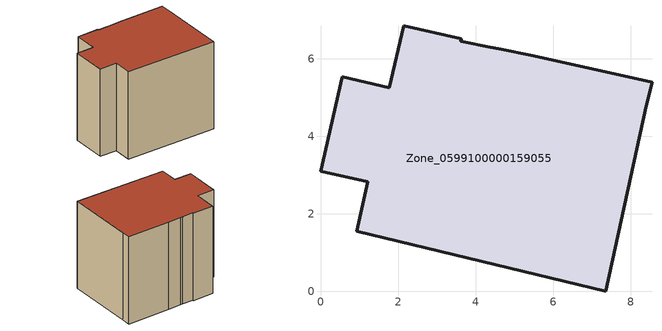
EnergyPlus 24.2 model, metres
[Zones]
Zone_0599100000159055
 floor ground (C_G): 1.22,2.82 0,3.1 0.56,5.53 1.77,5.25 2.15,6.85 3.63,6.51 3.61,6.45 4.37,6.3 4.59,6.25 5.48,6.08 8.55,5.39 8.4,4.78 7.35,0 0.93,1.55 z0
 wall outside (C_F): 1.77,5.25 0.56,5.53 0,3.1 1.22,2.82 0.93,1.55 7.35,0 8.4,4.78 8.55,5.39 5.48,6.08 4.59,6.25 4.37,6.3 3.61,6.45 3.63,6.51 2.15,6.85 1.77,5.25 z0:6.42
 roof outside (C_R): 7.35,0 8.4,4.78 8.55,5.39 5.48,6.08 4.59,6.25 4.37,6.3 3.61,6.45 3.63,6.51 2.15,6.85 1.77,5.25 0.56,5.53 0,3.1 1.22,2.82 0.93,1.55 z6.42
[BUILDING]
Pand.0599100000159055: North Axis=0; Terrain=City; Loads Convergence Tolerance Value=0.04; Temperature Convergence Tolerance Value=0.4; Solar Distribution=FullExterior; Maximum Number of Warmup Days=25; Minimum Number of Warmup Days=1
[Site:Location]
Rotterdam.The.Hague.AP_ZH_NLD Design_Conditions: Latitude=51.96; Longitude=4.45; Time Zone=1; Elevation=-4.5
[SITE:GROUNDTEMPERATURE:BUILDINGSURFACE]
18, 18, 18, 18, 18, 18, 18, 18, 18, 18, 18, 18
[MATERIAL] Thermal Absorptance=0.9; Solar Absorptance=0.7; Visible Absorptance=0.7
Name | Roughness | Thickness | Conductivity | Density | Specific Heat
G.TC.1946 | MediumSmooth | 0.15 | 1 | 540 | 1210
F.TC.1946 | Rough | 0.3 | 0.857143 | 1920 | 840
R.TC.1946 | MediumRough | 0.2 | 0.909091 | 1500 | 1000
[CONSTRUCTION]
C_G: G.TC.1946
C_F: F.TC.1946
C_R: R.TC.1946
[ZONE]
Zone_0599100000159055: Type=1; Multiplier=1; Ceiling Height=Autocalculate; Volume=Autocalculate; Floor Area=autocalculate; Part of Total Floor Area=Yes
[ZONEINFILTRATION:DESIGNFLOWRATE]
Infil_Zone_0599100000159055: Zone or ZoneList or Space or SpaceList=Zone_0599100000159055; Schedule=AlwaysOn; Design Flow Rate Calculation Method=Flow/Area; Flow Rate per Floor Area=0.003; Constant Term Coefficient=1; Temperature Term Coefficient=0; Velocity Term Coefficient=0; Velocity Squared Term Coefficient=0
[HVACTEMPLATE:ZONE:IDEALLOADSAIRSYSTEM]
Zone_0599100000159055: Maximum Heating Supply Air Temperature=50; Minimum Cooling Supply Air Temperature=13; Maximum Heating Supply Air Humidity Ratio=0.0156; Minimum Cooling Supply Air Humidity Ratio=0.0077; Heating Limit=NoLimit; Cooling Limit=NoLimit; Dehumidification Control Type=ConstantSensibleHeatRatio; Cooling Sensible Heat Ratio=0.7; Dehumidification Setpoint=60; Humidification Control Type=None; Humidification Setpoint=30; Outdoor Air Method=None; Outdoor Air Flow Rate per Person=0.00944; Outdoor Air Flow Rate per Zone Floor Area=0; Outdoor Air Flow Rate per Zone=0; Demand Controlled Ventilation Type=None; Outdoor Air Economizer Type=NoEconomizer; Heat Recovery Type=None; Sensible Heat Recovery Effectiveness=0.7; Latent Heat Recovery Effectiveness=0.65
[ZONECONTROL:THERMOSTAT]
ThermostatControl_Zone_0599100000159055: Zone or ZoneList=Zone_0599100000159055; Control Type Schedule=DualSetpointControlType; Control 1=Thermostat_Zone_0599100000159055; Temperature Difference Between Cutout And Setpoint=0
[THERMOSTATSETPOINT:DUALSETPOINT]
Thermostat_Zone_0599100000159055: Heating Setpoint Temperature Schedule=HeatingSetpoint_Zone_0599100000159055; Cooling Setpoint Temperature Schedule=CoolingSetpoint_Zone_0599100000159055
[SCHEDULE:COMPACT]
HeatingSetpoint_Zone_0599100000159055: Through: 12/31, For: AllDays, Until: 24:00, 21
CoolingSetpoint_Zone_0599100000159055: Through: 12/31, For: AllDays, Until: 24:00, 24
DualSetpointControlType: Through: 12/31, For: AllDays, Until: 24:00, 4
AlwaysOn: Through: 12/31, For: AllDays, Until: 24:00, 1
